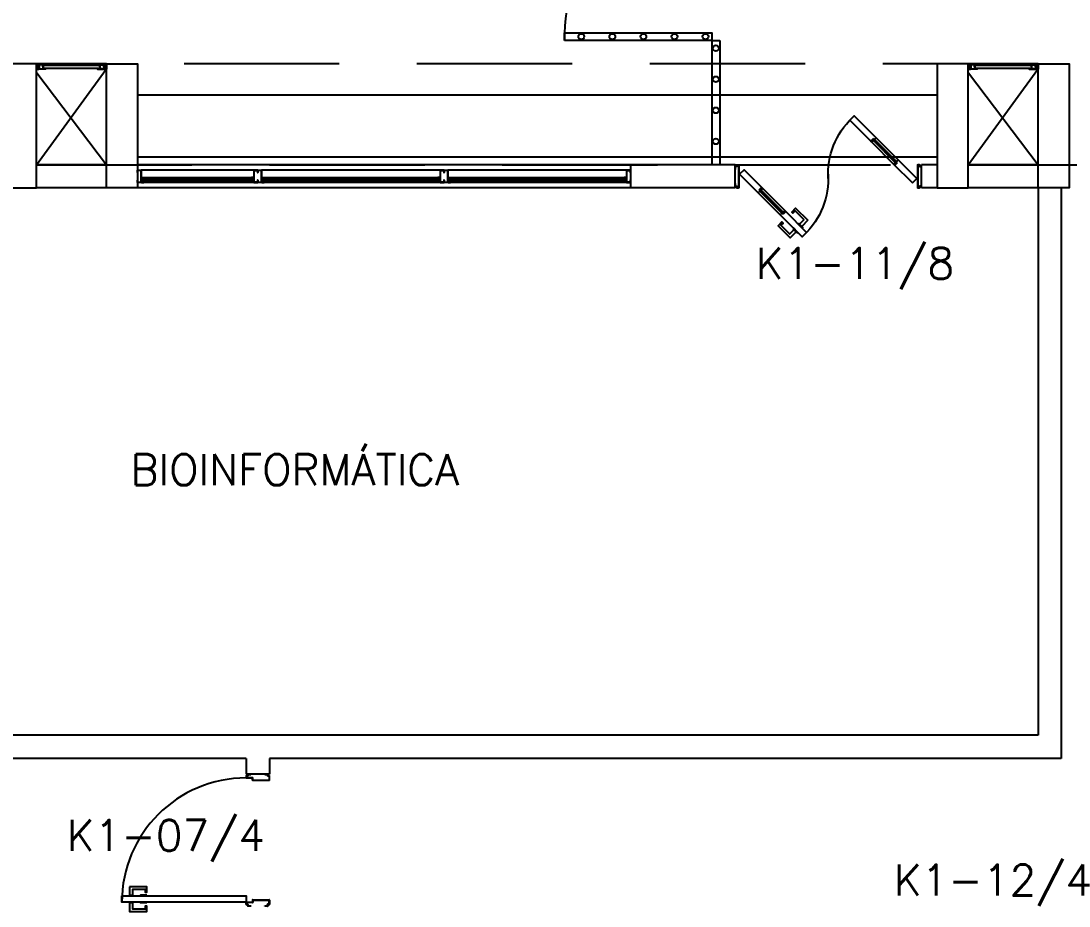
# Model space of a CAD drawing. Header units: millimetres. Extents: x 1887 to 2405, y 1100 to 1335.
# Drawn here: x 2136.86 to 2143.61, y 1259.3 to 1265 of the extents above; entities that cross this region are included whole.
import ezdxf

# ---------------------------------------------------------------- set-up
doc = ezdxf.new("R2010")
doc.units = ezdxf.units.MM
doc.linetypes.add('HIDDEN', pattern=[0.375, 0.25, -0.125])
for name, color, linetype in [('AR-ALV', 2, 'Continuous'), ('AR-ESQ', 1, 'Continuous'), ('AR-ESTC', 3, 'Continuous'), ('AR-PEITORIL', 1, 'Continuous'), ('AR-PORTA', 1, 'Continuous'), ('AR-PROJ', 1, 'HIDDEN'), ('AR-SHAFT', 1, 'Continuous'), ('DIV', 2, 'Continuous'), ('DT-ESQ-BAGUETE-C', 2, 'Continuous'), ('DT-ESQ-BAGUETE-V', 1, 'Continuous'), ('DT-ESQ-CHAPA DOBRADA-V', 1, 'Continuous'), ('DT-ESQ-MARCO-V', 1, 'Continuous'), ('DT-ESQ-PERFIL CADEIRA-C', 2, 'Continuous'), ('DT-ESQ-PERFIL CADEIRA-V', 1, 'Continuous'), ('DT-ESQ-PERFIL U-C', 2, 'Continuous'), ('DT-ESQ-VENEZIANA-C', 2, 'Continuous'), ('DT-ESQ-VENEZIANA-V', 2, 'Continuous'), ('DT-ESQ-VIDRO-C', 2, 'Continuous'), ('ENDEREÇO', 2, 'Continuous'), ('maçaneta', 1, 'Continuous'), ('mov', 1, 'Continuous'), ('PM-PERFIL U-C', 2, 'Continuous'), ('PM-VIDRO', 1, 'Continuous'), ('pm1', 2, 'Continuous'), ('pm2', 2, 'Continuous'), ('TEXTO', 2, 'Continuous')]:
    doc.layers.add(name, color=color, linetype=linetype)
doc.styles.add('UNB-100', font='simplex.shx', dxfattribs={"height": 0.2})
doc.styles.add('UNB1-100', font='simplex.shx', dxfattribs={"height": 0.2})

# ---------------------------------------------------------------- blocks, each defined once
blk = doc.blocks.new('EF01-P')
at = {"layer": 'DT-ESQ-BAGUETE-C', "ltscale": 0.1}
for points in [[(0.0015, 0.035), (0.015, 0.035), (0.015, 0.0335), (0.0015, 0.0335), (0.0015, 0.005), (0.015, 0.005), (0.015, 0.0035), (0.0015, 0.0035, -0.414214), (0, 0.005), (0, 0.0335, -0.414214)], [(0.4485, 0.035), (0.435, 0.035), (0.435, 0.0335), (0.4485, 0.0335), (0.4485, 0.005), (0.435, 0.005), (0.435, 0.0035), (0.4485, 0.0035, 0.414214), (0.45, 0.005), (0.45, 0.0335, 0.414214)]]:
    blk.add_lwpolyline(points, format="xyb", close=True, dxfattribs=at)
at = {"layer": 'DT-ESQ-PERFIL CADEIRA-C', "color": 2, "ltscale": 0.1}
for points in [[(0.01, 0.0015), (0.01, 0.003), (0.0015, 0.003, 1), (0.0015, 0), (0.015, 0, 0.414214), (0.0165, 0.0015), (0.0165, 0.0335), (0.043, 0.0335)], [(0.407, 0.0065), (0.432, 0.0065), (0.432, 0.0165), (0.4335, 0.0165), (0.4335, 0.0065, -0.414214), (0.432, 0.005), (0.407, 0.005), (0.3935, 0.005, -1), (0.3935, 0.008), (0.407, 0.008), (0.407, 0.02), (0.407, 0.032), (0.3935, 0.032, -1), (0.3935, 0.035), (0.407, 0.035), (0.4335, 0.035, -0.414214), (0.435, 0.0335), (0.435, 0.0015), (0.4485, 0.0015)]]:
    blk.add_lwpolyline(points, format="xyb", dxfattribs=at)
at = {"layer": 'DT-ESQ-PERFIL CADEIRA-C', "ltscale": 0.1}
for points in [[(0.043, 0.0065), (0.018, 0.0065), (0.018, 0.0165), (0.0165, 0.0165), (0.0165, 0.0065, 0.414214), (0.018, 0.005), (0.043, 0.005), (0.0565, 0.005, 1), (0.0565, 0.008), (0.043, 0.008), (0.043, 0.02), (0.043, 0.032), (0.0565, 0.032, 1), (0.0565, 0.035), (0.043, 0.035), (0.0165, 0.035, 0.414214), (0.015, 0.0335), (0.015, 0.0015), (0.0015, 0.0015)], [(0.0415, 0.02), (0.0415, 0.032, -0.414214), (0.043, 0.0335), (0.0565, 0.0335)], [(0.0415, 0.02), (0.0415, 0.008, 0.414214), (0.043, 0.0065), (0.0565, 0.0065)], [(0.4085, 0.02), (0.4085, 0.032, 0.414214), (0.407, 0.0335), (0.3935, 0.0335)], [(0.4085, 0.02), (0.4085, 0.008, -0.414214), (0.407, 0.0065), (0.3935, 0.0065)], [(0.44, 0.0015), (0.44, 0.003), (0.4485, 0.003, -1), (0.4485, 0), (0.435, 0, -0.414214), (0.4335, 0.0015), (0.4335, 0.0335), (0.407, 0.0335)]]:
    blk.add_lwpolyline(points, format="xyb", dxfattribs=at)
at = {"layer": 'DT-ESQ-PERFIL CADEIRA-V', "ltscale": 0.1}
blk.add_line((0.015, 0), (0.435, 0), dxfattribs=at)
at = {"layer": 'DT-ESQ-VENEZIANA-C', "ltscale": 0.1}
for p, q in [((0.043, 0.0105), (0.407, 0.0105)), ((0.043, 0.009), (0.407, 0.009))]:
    blk.add_line(p, q, dxfattribs=at)
at = {"layer": 'DT-ESQ-VENEZIANA-V', "ltscale": 0.1}
blk.add_line((0.043, 0.031), (0.407, 0.031), dxfattribs=at)
blk = doc.blocks.new('EF04A-P')
at = {"layer": 'DT-ESQ-BAGUETE-C', "ltscale": 0.1}
for points in [[(0.039, -0.05), (0.0255, -0.05), (0.0255, -0.0485), (0.039, -0.0485), (0.039, -0.0365), (0.0255, -0.0365), (0.0255, -0.035), (0.039, -0.035, -0.414214), (0.0405, -0.0365), (0.0405, -0.0485, -0.414214)], [(0.736, -0.05), (0.7495, -0.05), (0.7495, -0.0485), (0.736, -0.0485), (0.736, -0.0365), (0.7495, -0.0365), (0.7495, -0.035), (0.736, -0.035, 0.414214), (0.7345, -0.0365), (0.7345, -0.0485, 0.414214)]]:
    blk.add_lwpolyline(points, format="xyb", close=True, dxfattribs=at)
at = {"layer": 'DT-ESQ-BAGUETE-V', "ltscale": 0.1}
blk.add_line((0.736, -0.05), (0.039, -0.05), dxfattribs=at)
at = {"layer": 'DT-ESQ-CHAPA DOBRADA-V', "ltscale": 0.1}
blk.add_line((0.735, -0.067), (0.04, -0.067), dxfattribs=at)
at = {"layer": 'DT-ESQ-MARCO-V', "ltscale": 0.1}
for p, q in [((0.0235, -0.035), (0.7515, -0.035)), ((0.0235, -0.115), (0.7515, -0.115))]:
    blk.add_line(p, q, dxfattribs=at)
at = {"layer": 'DT-ESQ-PERFIL U-C', "ltscale": 0.1}
for points in [[(0.025, -0.0655), (0.025, -0.0655, 0.414214), (0.0235, -0.067), (0.0235, -0.1135), (0.0015, -0.1135), (0.0015, -0.1), (0, -0.1), (0, -0.1135, 0.414214), (0.0015, -0.115), (0.0235, -0.115, 0.414214), (0.025, -0.1135), (0.025, -0.067), (0.04, -0.067, 1), (0.04, -0.064), (0.025, -0.064), (0.025, -0.0365, 0.414214), (0.0235, -0.035), (0.0015, -0.035, 0.414214), (0, -0.0365), (0, -0.05), (0.0015, -0.05), (0.0015, -0.0365), (0.0235, -0.0365), (0.0235, -0.064, 0.414214), (0.025, -0.0655), (0.04, -0.0655)], [(0.75, -0.0655), (0.75, -0.0655, -0.414214), (0.7515, -0.067), (0.7515, -0.1135), (0.7735, -0.1135), (0.7735, -0.1), (0.775, -0.1), (0.775, -0.1135, -0.414214), (0.7735, -0.115), (0.7515, -0.115, -0.414214), (0.75, -0.1135), (0.75, -0.067), (0.735, -0.067, -1), (0.735, -0.064), (0.75, -0.064), (0.75, -0.0365, -0.414214), (0.7515, -0.035), (0.7735, -0.035, -0.414214), (0.775, -0.0365), (0.775, -0.05), (0.7735, -0.05), (0.7735, -0.0365), (0.7515, -0.0365), (0.7515, -0.064, -0.414214), (0.75, -0.0655), (0.735, -0.0655)]]:
    blk.add_lwpolyline(points, format="xyb", dxfattribs=at)
at = {"layer": 'DT-ESQ-VIDRO-C', "ltscale": 0.1}
blk.add_lwpolyline([(0.027, -0.062), (0.027, -0.052), (0.748, -0.052), (0.748, -0.062)], close=True, dxfattribs=at)
blk = doc.blocks.new('EF05B-P')
at = {"layer": 'DT-ESQ-BAGUETE-C', "ltscale": 0.1}
for points in [[(0.039, -0.05), (0.0255, -0.05), (0.0255, -0.0485), (0.039, -0.0485), (0.039, -0.0365), (0.0255, -0.0365), (0.0255, -0.035), (0.039, -0.035, -0.414214), (0.0405, -0.0365), (0.0405, -0.0485, -0.414214)], [(1.161, -0.05), (1.1745, -0.05), (1.1745, -0.0485), (1.161, -0.0485), (1.161, -0.0365), (1.1745, -0.0365), (1.1745, -0.035), (1.161, -0.035, 0.414214), (1.1595, -0.0365), (1.1595, -0.0485, 0.414214)]]:
    blk.add_lwpolyline(points, format="xyb", close=True, dxfattribs=at)
at = {"layer": 'DT-ESQ-BAGUETE-V', "ltscale": 0.1}
blk.add_line((1.161, -0.05), (0.039, -0.05), dxfattribs=at)
at = {"layer": 'DT-ESQ-CHAPA DOBRADA-V', "ltscale": 0.1}
blk.add_line((1.16, -0.067), (0.04, -0.067), dxfattribs=at)
at = {"layer": 'DT-ESQ-MARCO-V', "ltscale": 0.1}
for p, q in [((0.0235, -0.035), (1.1765, -0.035)), ((0.0235, -0.115), (1.1765, -0.115))]:
    blk.add_line(p, q, dxfattribs=at)
at = {"layer": 'DT-ESQ-PERFIL U-C', "ltscale": 0.1}
for points in [[(0.025, -0.0655), (0.025, -0.0655, 0.414214), (0.0235, -0.067), (0.0235, -0.1135), (0.0015, -0.1135), (0.0015, -0.1), (0, -0.1), (0, -0.1135, 0.414214), (0.0015, -0.115), (0.0235, -0.115, 0.414214), (0.025, -0.1135), (0.025, -0.067), (0.04, -0.067, 1), (0.04, -0.064), (0.025, -0.064), (0.025, -0.0365, 0.414214), (0.0235, -0.035), (0.0015, -0.035, 0.414214), (0, -0.0365), (0, -0.05), (0.0015, -0.05), (0.0015, -0.0365), (0.0235, -0.0365), (0.0235, -0.064, 0.414214), (0.025, -0.0655), (0.04, -0.0655)], [(1.175, -0.0655), (1.175, -0.0655, -0.414214), (1.1765, -0.067), (1.1765, -0.1135), (1.1985, -0.1135), (1.1985, -0.1), (1.2, -0.1), (1.2, -0.1135, -0.414214), (1.1985, -0.115), (1.1765, -0.115, -0.414214), (1.175, -0.1135), (1.175, -0.067), (1.16, -0.067, -1), (1.16, -0.064), (1.175, -0.064), (1.175, -0.0365, -0.414214), (1.1765, -0.035), (1.1985, -0.035, -0.414214), (1.2, -0.0365), (1.2, -0.05), (1.1985, -0.05), (1.1985, -0.0365), (1.1765, -0.0365), (1.1765, -0.064, -0.414214), (1.175, -0.0655), (1.16, -0.0655)]]:
    blk.add_lwpolyline(points, format="xyb", dxfattribs=at)
at = {"layer": 'DT-ESQ-VIDRO-C', "ltscale": 0.1}
blk.add_lwpolyline([(0.027, -0.062), (0.027, -0.052), (1.173, -0.052), (1.173, -0.062)], close=True, dxfattribs=at)
blk = doc.blocks.new('PM3')
at = {"layer": 'maçaneta'}
for points in [[(0.02, 0.825), (-0.035, 0.825), (-0.035, 0.715), (0, 0.715), (0, 0.725), (-0.02, 0.725), (-0.02, 0.8035, -0.414214), (-0.0185, 0.805), (0.02, 0.805)], [(0.125, 0.825), (0.07, 0.825), (0.07, 0.805), (0.1085, 0.805, -0.414214), (0.11, 0.8035), (0.11, 0.725), (0.09, 0.725), (0.09, 0.715), (0.125, 0.715)]]:
    blk.add_lwpolyline(points, format="xyb", close=True, dxfattribs=at)
for points in [[(0.02, 0.715), (0.02, 0.755), (0.025, 0.755), (0.025, 0.715)], [(0.07, 0.715), (0.07, 0.755), (0.065, 0.755), (0.065, 0.715)]]:
    blk.add_lwpolyline(points, close=True, dxfattribs=at)
at = {"layer": 'mov'}
blk.add_arc((0.025, 0.075), 0.8, 0, 90, dxfattribs=at)
at = {"layer": 'PM-PERFIL U-C'}
for p, q in [((0.01, 0.065), (0.01, 0.0735)), ((0.0115, 0.075), (0.0235, 0.075)), ((0.012, 0.073), (0.012, 0.0645)), ((0.023, 0.073), (0.012, 0.073)), ((0.023, 0.0335), (0.023, 0.073)), ((0.025, 0.0735), (0.025, 0.034)), ((0.825, 0.0735), (0.825, 0.034)), ((0.8385, 0.075), (0.8265, 0.075)), ((0.827, 0.073), (0.838, 0.073)), ((0.827, 0.0335), (0.827, 0.073)), ((0.838, 0.073), (0.838, 0.0645)), ((0.84, 0.065), (0.84, 0.0735)), ((0, 0.045), (0, 0.0635)), ((0.002, 0.045), (0, 0.045)), ((0.0015, 0.065), (0.01, 0.065)), ((0.002, 0.063), (0.002, 0.045)), ((0.0105, 0.063), (0.002, 0.063)), ((0.038, 0.032), (0.0245, 0.032)), ((0.0385, 0.034), (0.025, 0.034)), ((0.038, 0.032), (0.038, -0.073)), ((0.04, 0.0325), (0.04, -0.0735)), ((0.81, 0.0325), (0.81, -0.0735)), ((0.8115, 0.034), (0.825, 0.034)), ((0.812, 0.032), (0.8255, 0.032)), ((0.812, 0.032), (0.812, -0.073)), ((0.8395, 0.063), (0.848, 0.063)), ((0.8485, 0.065), (0.84, 0.065)), ((0.848, 0.063), (0.848, 0.045)), ((0.848, 0.045), (0.85, 0.045)), ((0.85, 0.045), (0.85, 0.0635)), ((0, -0.045), (0.002, -0.045)), ((0, -0.0635), (0, -0.045)), ((0.01, -0.065), (0.0015, -0.065)), ((0.002, -0.045), (0.002, -0.063)), ((0.002, -0.063), (0.0105, -0.063)), ((0.01, -0.0735), (0.01, -0.065)), ((0.012, -0.0645), (0.012, -0.073)), ((0.838, -0.0645), (0.838, -0.073)), ((0.848, -0.063), (0.8395, -0.063)), ((0.84, -0.0735), (0.84, -0.065)), ((0.84, -0.065), (0.8485, -0.065)), ((0.85, -0.045), (0.848, -0.045)), ((0.848, -0.045), (0.848, -0.063)), ((0.85, -0.0635), (0.85, -0.045)), ((0.0385, -0.075), (0.0115, -0.075)), ((0.012, -0.073), (0.038, -0.073)), ((0.8115, -0.075), (0.8385, -0.075)), ((0.838, -0.073), (0.812, -0.073))]:
    blk.add_line(p, q, dxfattribs=at)
for centre, start, end in [((0.0115, 0.0735), 90, 180), ((0.0235, 0.0735), 360, 90), ((0.8265, 0.0735), 90, 180), ((0.8385, 0.0735), 0, 90), ((0.0015, 0.0635), 90, 180), ((0.0105, 0.0645), 270, 0), ((0.0245, 0.0335), 180, 270), ((0.0385, 0.0325), 0, 90), ((0.8115, 0.0325), 90, 180), ((0.8255, 0.0335), 270, 0), ((0.8395, 0.0645), 180, 270), ((0.8485, 0.0635), 0, 90), ((0.0015, -0.0635), 180, 270), ((0.0105, -0.0645), 0, 90), ((0.8395, -0.0645), 90, 180), ((0.8485, -0.0635), 270, 0), ((0.0115, -0.0735), 180, 270), ((0.0385, -0.0735), 269.93864, 0), ((0.8115, -0.0735), 180, 270.06136), ((0.8385, -0.0735), 270, 0)]:
    blk.add_arc(centre, 0.0015, start, end, dxfattribs=at)
at = {"layer": 'pm1'}
blk.add_lwpolyline([(0.065, 0.875), (0.065, 0.075), (0.025, 0.075), (0.025, 0.875)], close=True, dxfattribs=at)
blk = doc.blocks.new('PM7B')
at = {"layer": 'maçaneta'}
for points in [[(0.7317, -0.2081), (0.7706, -0.247), (0.7848, -0.2329), (0.7576, -0.2056, -0.414214), (0.7576, -0.2035), (0.8131, -0.148), (0.8272, -0.1622), (0.8343, -0.1551), (0.8095, -0.1303)], [(0.806, -0.2824), (0.8449, -0.3213), (0.9227, -0.2435), (0.8979, -0.2187), (0.8908, -0.2258), (0.905, -0.2399), (0.8495, -0.2954, -0.414214), (0.8474, -0.2954), (0.8201, -0.2682)], [(0.8449, -0.3213), (0.806, -0.2824), (0.8201, -0.2682), (0.8474, -0.2954, 0.414214), (0.8495, -0.2954), (0.905, -0.2399), (0.8908, -0.2258), (0.8979, -0.2187), (0.9227, -0.2435)]]:
    blk.add_lwpolyline(points, format="xyb", close=True, dxfattribs=at)
for points in [[(0.7918, -0.2258), (0.7636, -0.2541), (0.7671, -0.2576), (0.7954, -0.2293)], [(0.7918, -0.2258), (0.7636, -0.2541), (0.7671, -0.2576), (0.7954, -0.2293)], [(0.8272, -0.2612), (0.7989, -0.2894), (0.7954, -0.2859), (0.8237, -0.2576)], [(0.8272, -0.2612), (0.7989, -0.2894), (0.7954, -0.2859), (0.8237, -0.2576)]]:
    blk.add_lwpolyline(points, close=True, dxfattribs=at)
at = {"layer": 'mov'}
for centre, start, end in [((0.0994, 0.0888), 356.80287, 46.39924), ((1.1006, 0.0612), 176.80287, 226.39924)]:
    blk.add_arc(centre, 0.5014, start, end, dxfattribs=at)
at = {"layer": 'PM-PERFIL U-C'}
for p, q in [((0, 0.12), (0, 0.1385)), ((0.0015, 0.14), (0.01, 0.14)), ((0.0105, 0.138), (0.002, 0.138)), ((0.002, 0.138), (0.002, 0.12)), ((0.01, 0.14), (0.01, 0.1485)), ((0.0115, 0.15), (0.0235, 0.15)), ((0.023, 0.148), (0.012, 0.148)), ((0.012, 0.148), (0.012, 0.1395)), ((0.023, 0.148), (0.023, 0.002)), ((0.025, 0.1485), (0.025, 0.0015)), ((1.175, 0.1485), (1.175, 0.0015)), ((1.1885, 0.15), (1.1765, 0.15)), ((1.177, 0.148), (1.188, 0.148)), ((1.177, 0.148), (1.177, 0.002)), ((1.188, 0.148), (1.188, 0.1395)), ((1.1895, 0.138), (1.198, 0.138)), ((1.19, 0.14), (1.19, 0.1485)), ((1.1985, 0.14), (1.19, 0.14)), ((1.198, 0.138), (1.198, 0.12)), ((1.2, 0.12), (1.2, 0.1385)), ((0.002, 0.12), (0, 0.12)), ((1.198, 0.12), (1.2, 0.12)), ((0, 0.0115), (0, 0.03)), ((0, 0.03), (0.002, 0.03)), ((0.01, 0.01), (0.0015, 0.01)), ((0.002, 0.03), (0.002, 0.012)), ((0.002, 0.012), (0.0105, 0.012)), ((0.01, 0.0015), (0.01, 0.01)), ((0.0235, 0), (0.0115, 0)), ((0.012, 0.0105), (0.012, 0.002)), ((0.012, 0.002), (0.023, 0.002)), ((1.1765, 0), (1.1885, 0)), ((1.188, 0.002), (1.177, 0.002)), ((1.188, 0.0105), (1.188, 0.002)), ((1.198, 0.012), (1.1895, 0.012)), ((1.19, 0.01), (1.1985, 0.01)), ((1.19, 0.0015), (1.19, 0.01)), ((1.198, 0.03), (1.198, 0.012)), ((1.2, 0.03), (1.198, 0.03)), ((1.2, 0.0115), (1.2, 0.03))]:
    blk.add_line(p, q, dxfattribs=at)
for centre, start, end in [((0.0015, 0.1385), 90, 180), ((0.0115, 0.1485), 90, 180), ((0.0105, 0.1395), 270, 0), ((0.0235, 0.1485), 0, 90), ((1.1765, 0.1485), 90, 180), ((1.1895, 0.1395), 180, 270), ((1.1885, 0.1485), 0, 90), ((1.1985, 0.1385), 0, 90), ((0.0015, 0.0115), 180, 270), ((0.0115, 0.0015), 180, 270), ((0.0105, 0.0105), 0, 90), ((0.0235, 0.0015), 269.93864, 0), ((1.1765, 0.0015), 180, 270.06136), ((1.1895, 0.0105), 90, 180), ((1.1885, 0.0015), 270, 0), ((1.1985, 0.0115), 270, 0)]:
    blk.add_arc(centre, 0.0015, start, end, dxfattribs=at)
at = {"layer": 'PM-VIDRO'}
for p, q in [((0.1607, 0.1707), (0.3021, 0.3122)), ((0.3092, 0.3051), (0.1677, 0.1637)), ((0.8908, -0.1551), (1.0323, -0.0137)), ((1.0393, -0.0207), (0.8979, -0.1622))]:
    blk.add_line(p, q, dxfattribs=at)
at = {"layer": 'pm1'}
for p, q in [((0.3021, 0.3122), (0.2915, 0.3228)), ((0.3021, 0.3122), (0.3092, 0.3192)), ((0.3268, 0.3016), (0.3092, 0.3192)), ((0.3162, 0.3122), (0.3092, 0.3051)), ((0.3198, 0.2945), (0.3092, 0.3051)), ((0.3268, 0.3016), (0.3198, 0.2945)), ((0.0296, 0.0609), (0.1501, 0.1813)), ((0.1783, 0.1531), (0.0579, 0.0326)), ((0.1501, 0.1813), (0.1607, 0.1707)), ((0.1536, 0.1637), (0.1607, 0.1707)), ((0.1713, 0.146), (0.1536, 0.1637)), ((0.1677, 0.1637), (0.1607, 0.1566)), ((0.1677, 0.1637), (0.1783, 0.1531)), ((0.1783, 0.1531), (0.1713, 0.146)), ((0.0579, 0.0326), (0.0296, 0.0609)), ((1.0217, -0.0031), (1.0287, 0.004)), ((1.0287, 0.004), (1.0464, -0.0137)), ((1.0323, -0.0137), (1.0393, -0.0066)), ((1.0464, -0.0137), (1.0393, -0.0207)), ((0.8732, -0.1516), (0.8802, -0.1445)), ((0.8732, -0.1516), (0.8908, -0.1692)), ((0.8802, -0.1445), (0.8908, -0.1551)), ((0.8838, -0.1622), (0.8908, -0.1551)), ((0.8979, -0.1622), (0.8908, -0.1692)), ((0.8979, -0.1622), (0.9085, -0.1728))]:
    blk.add_line(p, q, dxfattribs=at)
for points in [[(0.2915, 0.3228), (0.4329, 0.4642), (0.4612, 0.4359), (0.3198, 0.2945)], [(1.0323, -0.0137), (1.0217, -0.0031), (1.1421, 0.1174), (1.1704, 0.0891), (1.0499, -0.0313), (1.0393, -0.0207)], [(0.9085, -0.1728), (0.7671, -0.3142), (0.7388, -0.2859), (0.8732, -0.1516)]]:
    blk.add_lwpolyline(points, dxfattribs=at)
at = {"layer": 'pm2'}
for p, q in [((0.1501, 0.1813), (0.2915, 0.3228)), ((0.3198, 0.2945), (0.1783, 0.1531)), ((0.8802, -0.1445), (1.0217, -0.0031)), ((1.0499, -0.0313), (0.9085, -0.1728))]:
    blk.add_line(p, q, dxfattribs=at)

msp = doc.modelspace()

# ---------------------------------------------------------------- linework, layer by layer
at = {"layer": 'AR-ALV'}
for p, q in [((2137.4097, 1264.0735), (2136.9597, 1264.0735)), ((2141.4597, 1264.0735), (2140.7847, 1264.0735)), ((2140.7847, 1264.0735), (2140.7847, 1263.9235)), ((2141.4597, 1263.9235), (2141.4597, 1264.0735)), ((2142.6597, 1263.9235), (2142.6597, 1264.0735)), ((2142.7597, 1264.0735), (2142.6597, 1264.0735)), ((2143.4097, 1264.0735), (2142.9597, 1264.0735)), ((2137.4097, 1263.9235), (2136.9597, 1263.9235)), ((2141.4597, 1263.9235), (2140.7847, 1263.9235)), ((2142.7597, 1263.9235), (2142.6597, 1263.9235)), ((2143.4097, 1263.9235), (2142.9597, 1263.9235)), ((2143.4097, 1263.9235), (2143.4097, 1260.3985)), ((2143.5597, 1263.9235), (2143.5597, 1260.2485)), ((2143.4097, 1260.3985), (2135.4597, 1260.3985)), ((2138.3097, 1260.2485), (2135.4597, 1260.2485)), ((2138.3097, 1260.2485), (2138.3097, 1260.1485)), ((2138.4597, 1260.2485), (2138.4597, 1260.1485)), ((2143.5597, 1260.2485), (2138.4597, 1260.2485)), ((2138.4597, 1260.1485), (2138.3097, 1260.1485))]:
    msp.add_line(p, q, dxfattribs=at)
at = {"layer": 'AR-ESTC'}
for points in [[(2136.9597, 1264.7235), (2136.7597, 1264.7235), (2136.7597, 1263.9235), (2136.9597, 1263.9235)], [(2137.4097, 1264.7235), (2137.6097, 1264.7235), (2137.6097, 1263.9235), (2137.4097, 1263.9235)], [(2142.9597, 1264.7235), (2142.7597, 1264.7235), (2142.7597, 1263.9235), (2142.9597, 1263.9235)], [(2143.4097, 1264.7235), (2143.6097, 1264.7235), (2143.6097, 1263.9235), (2143.4097, 1263.9235)]]:
    msp.add_lwpolyline(points, close=True, dxfattribs=at)
at = {"layer": 'AR-PEITORIL'}
for p, q in [((2140.7847, 1264.0735), (2137.6097, 1264.0735)), ((2140.7847, 1263.9235), (2137.6097, 1263.9235))]:
    msp.add_line(p, q, dxfattribs=at)
at = {"layer": 'AR-PROJ', "ltscale": 4}
msp.add_lwpolyline([(2130.9597, 1264.0735), (2197.4097, 1264.0735), (2197.4097, 1264.7235), (2130.9597, 1264.7235)], close=True, dxfattribs=at)
at = {"layer": 'AR-SHAFT'}
for p, q in [((2136.9597, 1264.0735), (2137.4082, 1264.6885)), ((2136.9612, 1264.6642), (2137.4097, 1264.0735)), ((2142.9597, 1264.0735), (2143.4082, 1264.6885)), ((2142.9612, 1264.6642), (2143.4097, 1264.0735)), ((2137.6097, 1264.5235), (2142.7597, 1264.5235)), ((2137.6097, 1264.1235), (2142.7597, 1264.1235))]:
    msp.add_line(p, q, dxfattribs=at)
at = {"layer": 'DIV'}
for p, q in [((2141.3097, 1264.9235), (2141.3097, 1264.0735)), ((2141.3097, 1264.8735), (2141.3597, 1264.8735)), ((2141.3597, 1264.8735), (2141.3597, 1264.0735))]:
    msp.add_line(p, q, dxfattribs=at)
msp.add_lwpolyline([(2140.3597, 1264.8735), (2140.3597, 1264.9235), (2141.3097, 1264.9235), (2141.3097, 1264.8735)], close=True, dxfattribs=at)
msp.add_arc((2141.2847, 1264.8985), 0.9253, 88.45184, 181.54816, dxfattribs=at)
at = {"layer": 'pm1'}
for centre in [(2140.4682, 1264.8985), (2140.6682, 1264.8985), (2140.8682, 1264.8985), (2141.0682, 1264.8985), (2141.2682, 1264.8985), (2141.3347, 1264.8237), (2141.3347, 1264.6237), (2141.3347, 1264.4237), (2141.3347, 1264.2237)]:
    msp.add_circle(centre, 0.0187, dxfattribs=at)

# ---------------------------------------------------------------- block references
at = {"layer": 'AR-ESQ', "rotation": 180}
for name, p in [('EF01-P', (2137.4097, 1264.7235)), ('EF01-P', (2143.4097, 1264.7235)), ('EF04A-P', (2138.3847, 1263.9235)), ('EF05B-P', (2139.5847, 1263.9235)), ('EF05B-P', (2140.7847, 1263.9235))]:
    msp.add_blockref(name, p, dxfattribs=at)
at = {"layer": 'AR-PORTA', "xscale": -1}
msp.add_blockref('PM7B', (2142.6583, 1263.9235), dxfattribs=at)
at = {"layer": 'AR-PORTA', "rotation": 89.99999999999999}
msp.add_blockref('PM3', (2138.3847, 1259.2985), dxfattribs=at)

# ---------------------------------------------------------------- texts
at = {"layer": 'ENDEREÇO', "style": 'UNB1-100'}
for s, p in [('K1-11/8', (2141.5915, 1263.3378)), ('K1-07/4', (2137.1541, 1259.6534)), ('K1-12/4', (2142.4804, 1259.3658))]:
    msp.add_text(s, height=0.2, dxfattribs=at).set_placement(p)
at = {"layer": 'TEXTO', "style": 'UNB-100'}
msp.add_text('BIOINFORMÁTICA', height=0.2, dxfattribs=at).set_placement((2137.5651, 1262.0089))

doc.saveas('drawing.dxf')
